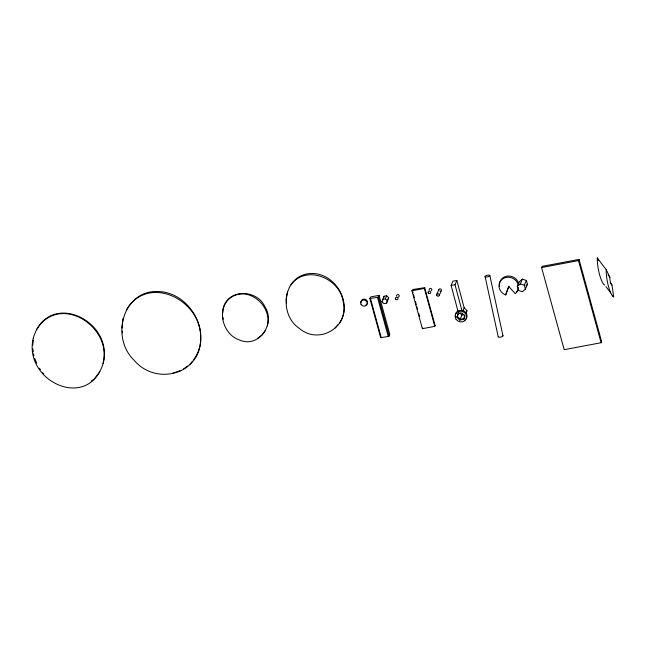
<?xml version="1.0" encoding="UTF-8"?>
<svg xmlns="http://www.w3.org/2000/svg" width="646" height="646" viewBox="0 0 646 646"><rect width="100%" height="100%" fill="white"/><g stroke="black" fill="none" stroke-linecap="round" stroke-linejoin="round"><path stroke-width="0.97" d="M606.231 269.737L606.198 271.32A16.861 3.981 79.3 0 0 613.159 296.595L613.7 296.861L611.972 284.991A4.635 1.09 79.3 0 1 610.47 282.132A4.635 1.09 79.3 0 1 609.84 277.247L606.231 269.737L597.3 257.932L597.267 259.514A16.861 3.981 79.3 0 0 604.228 284.789L604.769 285.048M32.776 345.037L33.269 340.28M102.989 363.641C112.784 326.553 59.545 292.662 36.66 329.42M121.981 328.136L122.385 324.316M122.579 322.411L122.974 318.591M222.765 313.052C222.999 289.174 255.994 287.228 264.941 306.81C275.915 323.234 259.191 348.404 239.698 340.095C221.651 334.329 215.102 305.833 233.158 296.126C251.205 287.22 272.119 307.27 267.291 325.867M287.551 291.378L286.218 298.953L286.541 302.901M382.02 301.747L384.079 296.207L386.696 295.715L388.601 297.636L386.542 303.168L383.926 303.668L382.02 301.747L383.361 298.622M383.603 297.814L384.079 296.207M386.542 303.168L388.601 297.636M456.924 317.243L458.402 312.761L458.022 313.649L461.93 312.939L464.757 315.829L463.658 319.423L459.742 320.125L456.924 317.243L458.773 312.947M464.862 315.846L464.038 318.535L460.13 319.245L457.303 316.354M466.154 313.375L466.969 310.686L464.151 307.795L456.867 280.469L452.951 281.171L451.118 285.435L457.925 310.992M518.286 285.096A9.884 9.068 23.3 0 0 502.225 279.169A9.884 9.068 23.3 0 0 505.673 294.947L508.725 286.404L515.233 293.639A9.884 9.068 23.3 0 0 518.48 287.494M508.903 286.154L505.673 294.947M369.883 298.525L370.554 296.958L379.057 295.351L389.829 334.475L389.158 336.041L388.246 336.493L380.655 337.648L369.883 298.525L377.474 297.37L378.386 296.926L379.057 295.351M382.731 299.332L385.347 298.84L386.696 295.715M411.946 290.765L413.392 289.448L424.68 287.656L435.129 325.592L434.798 326.359L422.387 328.693L411.946 290.765L424.357 288.423L424.68 287.656M436.712 294.552L438.812 289.666M422.387 328.693L422.718 327.926M439.272 295.359L441.38 290.474M461.85 310.314L455.034 284.733L456.867 280.469M462.681 311.21L464.151 307.795M459.742 320.125L461.963 314.982L463.917 314.626M465.871 313.237L466.969 310.686M463.658 319.423L464.773 316.831M517.301 286.549L519.368 281.745L522.356 279.145L526.401 280.421L527.467 284.297L525.4 289.109L522.42 291.709L518.367 290.434L517.301 286.549L520.28 283.949L522.356 279.145M525.4 289.109L524.326 285.225L526.401 280.421M541.582 267.549L542.091 266.37L579.01 259.417L601.62 341.548L601.111 342.727L564.192 349.688L541.582 267.549L578.501 260.596L579.01 259.417M339.707 322.806C353.451 301.803 333.724 270.9 309.022 273.613C282.544 276.617 278.781 314.61 299.138 328.241C318.696 345.424 349.857 327.183 343.179 301.609C339.836 277.853 305.122 263.77 290.337 285.661M126.358 309.822C148.257 273.524 201.011 299.752 200.623 337.075C202.198 374.131 156.049 386.768 133.819 359.951C109.909 336.647 123.515 287.914 160.442 291.645C191.168 294.124 212.655 333.917 193.719 359.515M94.389 378.839L99.904 371.652M190.069 364.271L192.5 361.098M265.506 330.542L261.993 335.129L257.35 338.464M334.814 328.241L337.874 324.841M525.981 285.597L527.467 284.297M91.151 381.164L93.581 379.42M183.642 368.898L187.655 366.007M172.595 373.283L181.09 370.376M451.118 285.435L455.034 284.733M434.33 325.406L435.129 325.592M520.28 283.949L524.326 285.225M385.347 298.84L387.253 300.761M459.847 312.817L461.963 314.982M608.048 274.889L609.84 277.247M610.187 282.633L611.972 284.991M605.956 286.622L610.72 292.921M612.505 295.287L613.7 296.861M39.422 368.236L40.496 369.73M42.628 372.726L43.702 374.22M597.3 257.932L598.503 260.427M34.787 358.546L36.685 363.197M578.501 260.596L601.111 342.727M424.357 288.423L434.798 326.359M412.277 289.997L413.077 292.913M413.618 294.859L414.417 297.774M415.491 301.666L416.29 304.581M416.832 306.527L417.631 309.45M418.705 313.342L419.504 316.257M378.386 296.926L389.158 336.041M377.474 297.37L388.246 336.493M370.529 298.678L381.301 337.801M489.846 275.624A2.439 0.816 -12.3 0 1 486.196 277.005A2.439 0.816 -12.3 0 1 486.325 275.543A2.439 0.816 -12.3 0 1 489.846 275.624L502.992 335.855M485.073 276.496L498.219 336.728M222.975 317.452L223.241 319.229M122.175 331.043L122.465 332.997M32.865 348.897L33.301 351.82M33.592 353.766L33.883 355.712M438.941 290.619A1.349 1.235 23.3 0 1 439.643 288.867A1.349 1.235 23.3 0 1 441.404 289.933A1.349 1.235 23.3 0 1 440.087 291.322M429.243 289.909A1.349 1.235 23.3 0 1 430.075 288.463A1.349 1.235 23.3 0 1 431.73 289.214A1.349 1.235 23.3 0 1 431.181 290.789M396.62 296.054A1.349 1.235 23.3 0 1 397.565 294.584A1.349 1.235 23.3 0 1 399.188 295.569A1.349 1.235 23.3 0 1 398.243 297.039M517.414 290.716A9.884 9.068 23.3 0 1 516.356 291.919M499.689 286.517A9.884 9.068 23.3 0 1 507.247 276.1A9.884 9.068 23.3 0 1 518.803 283.893M502.346 335.387A2.439 0.816 -12.3 0 1 501.151 336.994A2.439 0.816 -12.3 0 1 498.316 336.493M464.539 320.303A5.854 5.37 23.3 0 0 466.864 314.804A5.854 5.37 23.3 0 0 462.221 310.355L457.901 311.001A5.854 5.37 23.3 0 0 455.785 317.194M361.122 302.837A3.319 3.044 23.3 0 1 363.181 299.276A3.319 3.044 23.3 0 1 367.267 301.125A3.319 3.044 23.3 0 1 365.919 305.009M33.293 338.068C22.731 381.188 88.655 411.857 103.271 362.995C113.825 319.883 47.901 289.206 33.293 338.068M436.833 295.513A1.349 1.235 23.3 0 0 439.135 295.658A1.349 1.235 23.3 0 0 437.996 293.712A1.349 1.235 23.3 0 0 436.833 295.513M428.217 292.904A1.349 1.235 23.3 0 0 430.511 293.058A1.349 1.235 23.3 0 0 429.372 291.112A1.349 1.235 23.3 0 0 428.217 292.904M395.594 299.05A1.349 1.235 23.3 0 0 397.896 299.195A1.349 1.235 23.3 0 0 396.749 297.249A1.349 1.235 23.3 0 0 395.594 299.05M456.108 319.374A5.854 5.37 23.3 0 0 466.081 319.14A5.854 5.37 23.3 0 0 460.332 311.089A5.854 5.37 23.3 0 0 456.108 319.374M361.09 304.436A3.319 3.044 23.3 0 0 366.758 304.799A3.319 3.044 23.3 0 0 363.948 299.994A3.319 3.044 23.3 0 0 361.09 304.436"/></g></svg>
